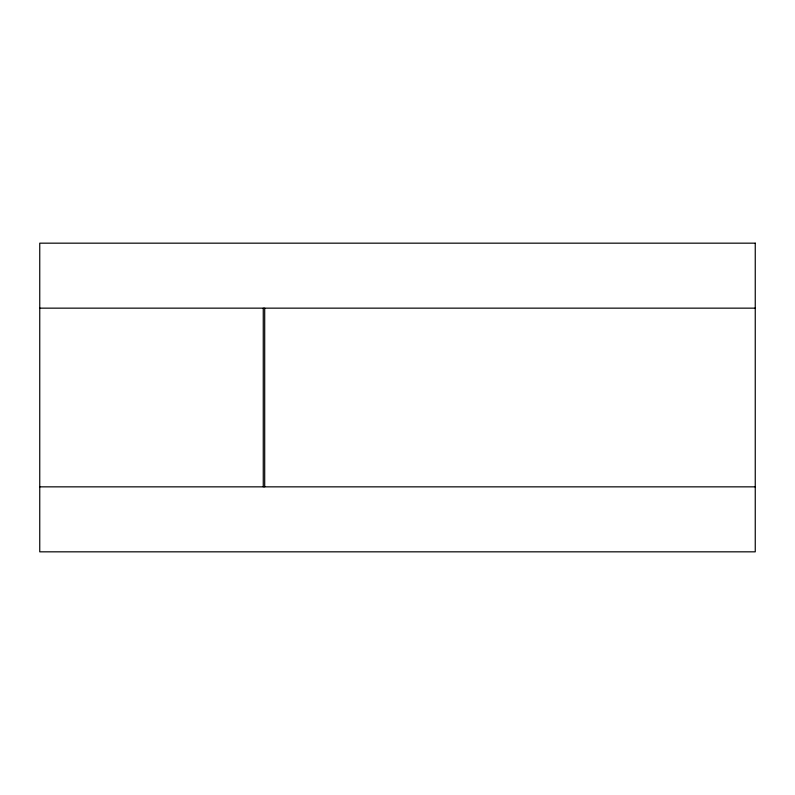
<?xml version="1.0" encoding="UTF-8"?>
<svg xmlns="http://www.w3.org/2000/svg" width="795" height="795" viewBox="0 0 795 795"><rect width="100%" height="100%" fill="white"/><g stroke="black" fill="none" stroke-linecap="round" stroke-linejoin="round"><path stroke-width="1.19" d="M39.75 308.152L755.25 308.152M39.75 486.848L755.25 486.848M264.695 308.152L264.695 486.848M263.264 308.152L263.264 486.848M755.25 243.171L39.75 243.171L39.75 551.829L755.25 551.829L755.25 243.171"/></g></svg>
